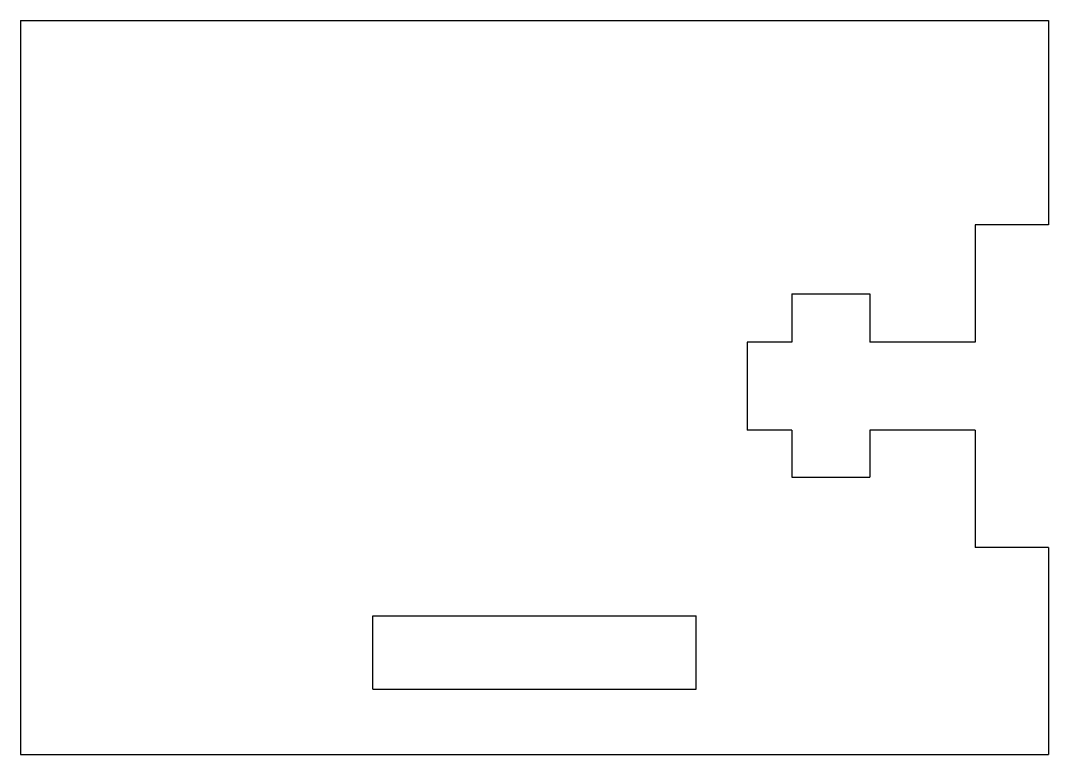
# Model space of a CAD drawing. Extents: x -0.88 to 0.87, y -0.63 to 0.62.
import ezdxf

# ---------------------------------------------------------------- set-up
doc = ezdxf.new("R2010")
doc.units = 0
doc.layers.add('VISIBLE', color=7, linetype='CONTINUOUS')

msp = doc.modelspace()

# ---------------------------------------------------------------- linework, layer by layer
at = {"layer": 'VISIBLE'}
for p, q in [((-0.875, 0.6228, 0.0625), (0.875, 0.6228, 0.0625)), ((-0.875, 0.6228, 0.0625), (-0.875, -0.6272, 0.0625)), ((0.875, 0.6228, 0.0625), (0.875, 0.275, 0.0625)), ((0.875, 0.275, 0.0625), (0.75, 0.275, 0.0625)), ((0.75, 0.275, 0.0625), (0.75, 0.075, 0.0625)), ((0.4384, 0.1575, 0.0625), (0.4384, 0.075, 0.0625)), ((0.4384, 0.1575, 0.0625), (0.5707, 0.1575, 0.0625)), ((0.5707, 0.1575, 0.0625), (0.5707, 0.075, 0.0625)), ((0.362, 0.075, 0.0625), (0.362, -0.075, 0.0625)), ((0.4384, 0.075, 0.0625), (0.362, 0.075, 0.0625)), ((0.75, 0.075, 0.0625), (0.5707, 0.075, 0.0625)), ((0.4384, -0.075, 0.0625), (0.362, -0.075, 0.0625)), ((0.4384, -0.075, 0.0625), (0.4384, -0.155, 0.0625)), ((0.75, -0.075, 0.0625), (0.5707, -0.075, 0.0625)), ((0.5707, -0.075, 0.0625), (0.5707, -0.155, 0.0625)), ((0.75, -0.075, 0.0625), (0.75, -0.275, 0.0625)), ((0.4384, -0.155, 0.0625), (0.5707, -0.155, 0.0625)), ((0.875, -0.275, 0.0625), (0.75, -0.275, 0.0625)), ((0.875, -0.275, 0.0625), (0.875, -0.6272, 0.0625)), ((-0.275, -0.5163, 0.0625), (-0.275, -0.3913, 0.0625)), ((-0.275, -0.3913, 0.0625), (0.275, -0.3913, 0.0625)), ((0.275, -0.5163, 0.0625), (0.275, -0.3913, 0.0625)), ((-0.275, -0.5163, 0.0625), (0.275, -0.5163, 0.0625)), ((-0.875, -0.6272, 0.0625), (0.875, -0.6272, 0.0625))]:
    msp.add_line(p, q, dxfattribs=at)

doc.saveas('drawing.dxf')
